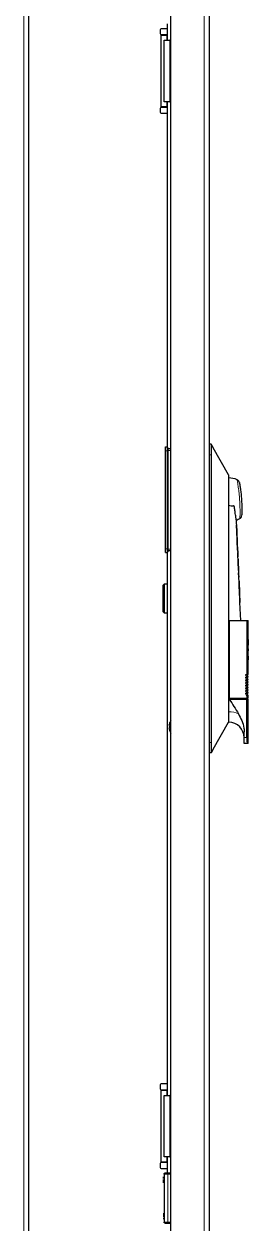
# Model space of a CAD drawing. Header units: millimetres. Extents: x -598 to 1638, y -1011 to 1043.
# Drawn here: x 421 to 537, y -317 to 308 of the extents above; entities that cross this region are included whole.
import ezdxf

# ---------------------------------------------------------------- set-up
doc = ezdxf.new("R2010")
doc.units = ezdxf.units.MM

msp = doc.modelspace()

# ---------------------------------------------------------------- linework, layer by layer
at = {"color": 8, "linetype": 'Continuous', "lineweight": 18}
for p, q in [((420.64, -866.73), (420.64, 883.07)), ((514.67, -869.33), (514.67, 885.67)), ((495.22, 301.87), (495.22, 302.17)), ((495.22, 299.17), (495.22, 301.87)), ((496.77, 267.17), (496.77, 299.17)), ((495.22, 264.47), (495.22, 267.17)), ((495.22, 264.17), (495.22, 264.47)), ((494.37, 85.17), (495.27, 85.17)), ((495.27, 85.17), (495.27, 87.17)), ((495.27, 34.17), (495.27, 85.17)), ((495.27, 85.17), (495.67, 85.17)), ((497.27, 85.37), (495.67, 85.37)), ((518.27, 83.17), (517.27, 83.17)), ((494.37, 34.17), (495.27, 34.17)), ((495.27, 34.17), (495.67, 34.17)), ((495.27, 32.17), (495.27, 34.17)), ((495.67, 33.97), (497.27, 33.97)), ((532.46, 24.15), (532.45, 24.15)), ((532.5, 23.17), (532.49, 23.17)), ((527.48, -3.33), (527.48, -43.83)), ((536.83, -31.33), (537.48, -31.33)), ((527.48, -50.86), (527.27, -50.86)), ((527.48, -56.33), (527.48, -50.86)), ((518.27, -66.83), (517.27, -66.83)), ((535.48, -64.33), (536.83, -64.33)), ((495.22, -248.13), (495.22, -247.83)), ((495.22, -250.83), (495.22, -248.13)), ((496.77, -282.83), (496.77, -250.83)), ((495.22, -285.53), (495.22, -282.83)), ((495.22, -285.83), (495.22, -285.53)), ((495.67, -291.83), (497.27, -291.83)), ((495.67, -316.83), (495.67, -291.83)), ((497.27, -316.83), (495.67, -316.83))]:
    msp.add_line(p, q, dxfattribs=at)
at = {"color": 7, "linetype": 'Continuous', "lineweight": 25}
for p, q in [((423.24, -869.33), (423.24, 885.67)), ((497.27, -869.33), (497.27, 885.67)), ((517.27, 883.07), (517.27, 85.67)), ((495.27, 307.67), (495.27, 299.17)), ((491.72, 304.67), (491.72, 302.67)), ((495.27, 305.17), (492.22, 305.17)), ((492.22, 302.17), (495.27, 302.17)), ((492.22, 302.17), (492.22, 301.87)), ((492.22, 264.47), (492.22, 301.87)), ((492.22, 301.87), (495.22, 301.87)), ((494.72, 302.17), (494.72, 301.87)), ((495.22, 301.87), (495.27, 301.87)), ((493.77, 299.17), (496.77, 299.17)), ((493.77, 267.17), (493.77, 299.17)), ((497.27, 299.17), (496.77, 299.17)), ((491.72, 263.67), (491.72, 261.67)), ((495.22, 264.47), (492.22, 264.47)), ((492.22, 264.47), (492.22, 264.17)), ((495.27, 264.17), (492.22, 264.17)), ((496.77, 267.17), (493.77, 267.17)), ((494.72, 264.47), (494.72, 264.17)), ((495.27, 264.47), (495.22, 264.47)), ((495.27, 267.17), (495.27, 87.17)), ((496.77, 267.17), (497.27, 267.17)), ((492.22, 261.17), (495.27, 261.17)), ((518.27, 88.67), (517.27, 88.67)), ((494.37, 85.17), (494.37, 87.17)), ((494.37, 87.17), (495.27, 87.17)), ((494.37, 34.17), (494.37, 85.17)), ((495.67, 86.77), (495.67, 85.17)), ((495.67, 86.37), (497.27, 86.37)), ((495.67, 85.17), (495.67, 34.17)), ((517.27, 85.67), (517.27, 83.17)), ((517.27, 83.17), (517.27, -66.83)), ((518.27, 83.17), (518.27, -66.83)), ((527.27, 72.67), (519.35, 86.75)), ((527.27, 72.67), (527.27, 67.2)), ((527.27, 67.2), (527.27, 59.67)), ((527.27, 59.67), (527.27, -43.33)), ((534.21, 51.61), (534.22, 51.79)), ((531.79, 40), (531.39, 49.19)), ((531.51, 45.97), (531.46, 46.34)), ((531.52, 45.97), (531.47, 46.34)), ((531.47, 46.34), (531.59, 43.19)), ((531.52, 45.68), (531.51, 45.97)), ((531.52, 45.97), (531.51, 45.97)), ((531.53, 45.68), (531.52, 45.97)), ((531.53, 45.68), (531.52, 45.68)), ((531.88, 37.91), (531.78, 40)), ((531.79, 39.99), (531.78, 39.99)), ((532.06, 34), (531.83, 37.79)), ((494.37, 32.17), (494.37, 34.17)), ((494.37, 32.17), (495.27, 32.17)), ((495.27, 32.17), (495.27, -250.83)), ((495.67, 34.17), (495.67, 32.57)), ((497.27, 32.97), (495.67, 32.97)), ((532.04, 34.4), (531.9, 37.49)), ((531.9, 36.1), (532.14, 32.11)), ((532.03, 34.4), (532.06, 34)), ((532.1, 32.74), (532.05, 34)), ((532.06, 34), (532.05, 34)), ((532.08, 32.11), (532.07, 32.11)), ((532.14, 32.11), (532.08, 32.11)), ((532.23, 29.89), (532.13, 32.11)), ((532.17, 29.89), (532.17, 29.9)), ((532.17, 29.89), (532.17, 29.89)), ((532.29, 28.63), (532.24, 29.89)), ((532.28, 28.62), (532.28, 28.63)), ((532.39, 26.17), (532.3, 28.3)), ((532.4, 26.17), (532.39, 26.17)), ((532.6, 21.62), (532.4, 26.19)), ((532.45, 24.15), (532.49, 23.17)), ((532.46, 24.15), (532.5, 23.17)), ((532.57, 21.62), (532.56, 21.62)), ((532.69, 19.25), (532.59, 21.62)), ((532.64, 19.25), (532.64, 19.25)), ((532.81, 16.78), (532.7, 19.25)), ((493.77, 15.67), (493.27, 15.17)), ((493.27, 8.17), (493.27, 15.17)), ((495.27, 15.67), (493.77, 15.67)), ((493.77, 15.67), (493.77, 8.17)), ((532.76, 17.54), (532.77, 17.54)), ((532.77, 17.54), (532.78, 17.54)), ((532.8, 17.02), (532.79, 17.16)), ((532.82, 16.62), (532.8, 16.9)), ((532.84, 15.32), (532.82, 15.32)), ((532.85, 15.32), (532.83, 15.32)), ((532.89, 14.85), (532.84, 16.1)), ((532.87, 14.53), (532.84, 15.32)), ((532.88, 14.53), (532.85, 15.32)), ((532.86, 14.53), (532.85, 14.53)), ((532.86, 14.53), (532.88, 14.53)), ((532.87, 15.35), (532.92, 14.25)), ((532.91, 14.54), (532.89, 14.85)), ((532.95, 13.64), (532.91, 14.43)), ((533, 12.41), (532.95, 13.64)), ((493.27, 1.17), (493.27, 8.17)), ((493.77, 8.17), (493.77, 0.67)), ((533.04, 11.6), (533.02, 11.88)), ((533.05, 11.35), (533.04, 11.49)), ((533.18, 8.28), (533.06, 10.96)), ((533.06, 10.88), (533.06, 10.88)), ((533.07, 10.88), (533.07, 10.88)), ((533.18, 6.82), (533.12, 8.26)), ((533.14, 8.28), (533.13, 8.28)), ((533.26, 6.17), (533.17, 8.28)), ((493.27, 1.17), (493.77, 0.67)), ((493.77, 0.67), (495.27, 0.67)), ((533.69, -3.33), (533.27, 6.17)), ((527.27, -3.33), (527.48, -3.33)), ((527.48, -3.33), (527.72, -3.33)), ((527.72, -3.33), (527.72, -43.83)), ((527.72, -3.33), (536.83, -3.33)), ((536.83, -3.33), (536.83, -31.33)), ((536.83, -3.33), (537.48, -3.33)), ((537.48, -8.33), (537.48, -3.33)), ((537.23, -8.33), (537.48, -8.33)), ((537.23, -8.33), (537.23, -18.09)), ((537.35, -10.28), (537.35, -16.14)), ((537.36, -10.28), (537.35, -10.28)), ((537.36, -10.28), (537.36, -16.14)), ((537.36, -10.28), (537.48, -10.28)), ((537.48, -11.26), (537.41, -11.26)), ((537.41, -11.26), (537.41, -16.14)), ((537.47, -10.28), (537.47, -8.33)), ((537.47, -13.21), (537.47, -11.26)), ((537.48, -11.26), (537.48, -10.28)), ((537.41, -18.09), (537.23, -18.09)), ((537.36, -16.14), (537.35, -16.14)), ((537.41, -16.14), (537.36, -16.14)), ((537.41, -18.09), (537.41, -21.02)), ((537.46, -13.21), (537.46, -16.14)), ((537.47, -13.21), (537.46, -13.21)), ((537.47, -16.14), (537.46, -16.14)), ((537.46, -18.09), (537.46, -19.07)), ((537.47, -18.09), (537.46, -18.09)), ((537.47, -13.21), (537.47, -16.14)), ((537.47, -13.21), (537.48, -13.21)), ((537.47, -18.09), (537.47, -16.14)), ((537.48, -16.14), (537.47, -16.14)), ((537.47, -18.09), (537.47, -19.07)), ((537.47, -18.09), (537.48, -18.09)), ((537.48, -16.14), (537.48, -13.21)), ((537.48, -19.07), (537.48, -18.09)), ((537.37, -21.89), (537.23, -21.89)), ((537.23, -21.89), (537.23, -24.86)), ((537.23, -24.86), (537.3, -24.86)), ((537.29, -22.39), (537.29, -23.19)), ((537.3, -22.39), (537.29, -22.39)), ((537.3, -23.19), (537.29, -23.19)), ((537.29, -23.68), (537.29, -24.86)), ((537.3, -23.68), (537.29, -23.68)), ((537.3, -22.39), (537.3, -23.19)), ((537.3, -22.39), (537.36, -22.39)), ((537.36, -23.19), (537.3, -23.19)), ((537.3, -23.68), (537.3, -24.86)), ((537.3, -23.68), (537.35, -23.68)), ((537.38, -24.86), (537.4, -24.86)), ((537.4, -23.42), (537.39, -23.42)), ((537.39, -24.86), (537.43, -24.86)), ((537.48, -21.02), (537.41, -21.02)), ((537.43, -22.73), (537.42, -22.73)), ((537.43, -24.07), (537.42, -24.07)), ((537.42, -24.43), (537.42, -24.44)), ((537.43, -24.43), (537.42, -24.43)), ((537.43, -24.44), (537.42, -24.44)), ((537.42, -24.77), (537.42, -24.86)), ((537.43, -24.77), (537.42, -24.77)), ((537.43, -24.43), (537.43, -24.44)), ((537.43, -24.77), (537.43, -24.86)), ((537.47, -21.89), (537.44, -24.86)), ((537.44, -24.86), (537.47, -24.86)), ((537.47, -19.07), (537.46, -19.07)), ((537.46, -23.76), (537.47, -22.49)), ((537.47, -23.76), (537.46, -23.76)), ((537.46, -24.86), (537.46, -24.25)), ((537.47, -24.25), (537.46, -24.25)), ((537.47, -21.02), (537.47, -19.07)), ((537.48, -19.07), (537.47, -19.07)), ((537.48, -21.89), (537.47, -21.89)), ((537.48, -22.49), (537.47, -22.49)), ((537.47, -23.76), (537.48, -22.49)), ((537.47, -24.25), (537.47, -23.43)), ((537.47, -23.76), (537.48, -23.76)), ((537.47, -24.25), (537.48, -24.25)), ((537.47, -24.86), (537.47, -24.25)), ((537.48, -21.89), (537.48, -21.02)), ((537.48, -22.52), (537.48, -21.89)), ((537.48, -22.49), (537.48, -23.76)), ((537.48, -31.33), (537.48, -24.25)), ((536.29, -31.43), (536.72, -31.43)), ((536.29, -32.83), (536.72, -32.83)), ((536.29, -34.23), (536.72, -34.23)), ((536.29, -35.63), (536.72, -35.63)), ((536.29, -37.03), (536.72, -37.03)), ((537.38, -31.43), (536.72, -31.43)), ((537.38, -32.83), (536.72, -32.83)), ((537.38, -34.23), (536.72, -34.23)), ((537.38, -35.63), (536.72, -35.63)), ((537.38, -37.03), (536.72, -37.03)), ((537.48, -32.73), (536.83, -32.73)), ((537.48, -34.13), (536.83, -34.13)), ((537.48, -35.53), (536.83, -35.53)), ((537.48, -36.93), (536.83, -36.93)), ((537.48, -32.73), (536.98, -31.43)), ((537.48, -34.13), (536.98, -32.83)), ((537.48, -35.53), (536.98, -34.23)), ((537.48, -36.93), (536.98, -35.63)), ((537.48, -38.33), (536.98, -37.03)), ((527.27, -43.33), (527.27, -44.33)), ((536.29, -38.43), (536.72, -38.43)), ((536.29, -39.83), (536.72, -39.83)), ((536.29, -41.23), (536.72, -41.23)), ((537.38, -38.43), (536.72, -38.43)), ((537.38, -39.83), (536.72, -39.83)), ((537.38, -41.23), (536.72, -41.23)), ((537.48, -38.33), (536.83, -38.33)), ((537.48, -39.73), (536.83, -39.73)), ((537.48, -41.13), (536.83, -41.13)), ((536.83, -42.53), (536.83, -43.83)), ((537.48, -42.53), (536.83, -42.53)), ((537.48, -39.73), (536.98, -38.43)), ((537.48, -41.13), (536.98, -39.83)), ((537.48, -42.53), (536.98, -41.23)), ((537.48, -43.83), (537.48, -42.53)), ((527.27, -43.83), (527.48, -43.83)), ((527.48, -44.33), (527.27, -44.33)), ((527.48, -43.83), (527.72, -43.83)), ((527.48, -44.33), (527.72, -44.33)), ((527.72, -43.83), (536.83, -43.83)), ((527.72, -44.33), (536.83, -44.33)), ((535.48, -44.33), (535.46, -43.83)), ((536.83, -43.83), (537.48, -43.83)), ((536.83, -64.33), (536.83, -44.33)), ((536.83, -44.33), (537.48, -44.33)), ((537.48, -67.33), (537.48, -44.33)), ((527.27, -50.86), (527.27, -56.33)), ((496.25, -58.05), (496.56, -58.13)), ((496.56, -59.23), (496.25, -59.31)), ((496.56, -56.68), (496.56, -56.76)), ((496.56, -58.13), (496.56, -59.23)), ((496.56, -60.6), (496.56, -60.68)), ((519.35, -70.42), (527.27, -56.33)), ((527.27, -56.33), (527.48, -56.33)), ((535.48, -64.33), (535.48, -61.24)), ((517.27, -66.83), (517.27, -69.33)), ((537.2, -67.33), (535.48, -67.33)), ((537.48, -67.33), (537.2, -67.33)), ((517.27, -69.33), (517.27, -866.73)), ((518.27, -72.33), (517.27, -72.33)), ((491.72, -245.33), (491.72, -247.33)), ((495.27, -244.83), (492.22, -244.83)), ((492.22, -247.83), (495.27, -247.83)), ((492.22, -247.83), (492.22, -248.13)), ((492.22, -285.53), (492.22, -248.13)), ((492.22, -248.13), (495.22, -248.13)), ((494.72, -247.83), (494.72, -248.13)), ((495.22, -248.13), (495.27, -248.13)), ((493.77, -250.83), (496.77, -250.83)), ((493.77, -282.83), (493.77, -250.83)), ((497.27, -250.83), (496.77, -250.83)), ((491.72, -286.33), (491.72, -288.33)), ((495.22, -285.53), (492.22, -285.53)), ((492.22, -285.53), (492.22, -285.83)), ((495.27, -285.83), (492.22, -285.83)), ((496.77, -282.83), (493.77, -282.83)), ((494.72, -285.53), (494.72, -285.83)), ((495.27, -285.53), (495.22, -285.53)), ((495.27, -282.83), (495.27, -291.33)), ((496.77, -282.83), (497.27, -282.83)), ((492.22, -288.83), (495.27, -288.83)), ((493.67, -291.83), (493.67, -316.83)), ((497.27, -291.33), (495.67, -291.33)), ((495.67, -317.33), (497.27, -317.33))]:
    msp.add_line(p, q, dxfattribs=at)
at = {"color": 7, "linetype": 'Continuous', "lineweight": 25, "flags": 128}
for points in [[(531.83, 37.79), (531.87, 36.85), (531.9, 36.1)], [(532.08, 32.11), (532.13, 30.87), (532.17, 29.89)], [(532.45, 23.48), (532.56, 21.11), (532.64, 19.25)], [(532.49, 23.17), (532.53, 22.3), (532.56, 21.62)], [(532.5, 23.17), (532.54, 22.3), (532.57, 21.62)], [(532.84, 14.67), (533.03, 10.27), (533.18, 6.82)], [(533.13, 8.28), (532.97, 11.78), (532.85, 14.53)], [(533.14, 8.28), (532.98, 11.78), (532.86, 14.53)], [(537.39, -24.16), (537.39, -24.34), (537.39, -24.48)], [(537.42, -24.43), (537.42, -24.23), (537.42, -24.07)], [(537.43, -24.43), (537.43, -24.23), (537.43, -24.07)]]:
    msp.add_lwpolyline(points, dxfattribs=at)
at = {"color": 7, "linetype": 'Continuous', "lineweight": 25}
for centre, radius, start, end in [((492.22, 304.67), 0.5, 90, 180), ((492.22, 302.67), 0.5, 180, 270), ((492.22, 263.67), 0.5, 90, 180), ((492.22, 261.67), 0.5, 180, 270), ((495.27, 86.77), 0.4, 0, 90), ((527.27, 59.67), 11.4, 66.37549, 90), ((527.27, 59.67), 11.4, 291.36213, 301.71629), ((495.27, 32.57), 0.4, 270, 0), ((537.38, -31.33), 0.1, 270, 360), ((537.38, -32.73), 0.1, 270, 0), ((537.38, -34.13), 0.1, 270, 0), ((537.38, -35.53), 0.1, 270, 0), ((537.38, -36.93), 0.1, 270, 0), ((537.38, -38.33), 0.1, 270, 0), ((537.38, -39.73), 0.1, 270, 0), ((537.38, -41.13), 0.1, 270, 0), ((501.52, -58.68), 5.35, 142.60007, 158.09132), ((501.66, -58.68), 5.45, 159.42245, 173.41237), ((501.66, -58.69), 5.45, 186.58763, 200.57755), ((501.52, -58.68), 5.35, 201.90868, 217.39993), ((527.48, -64.33), 8, 0, 90), ((492.22, -245.33), 0.5, 90, 180), ((492.22, -247.33), 0.5, 180, 270), ((492.22, -286.33), 0.5, 90, 180), ((492.22, -288.33), 0.5, 180, 270)]:
    msp.add_arc(centre, radius, start, end, dxfattribs=at)
at = {"color": 8, "linetype": 'Continuous', "lineweight": 18}
msp.add_arc((527.63, -62.93), 12.07, 66.28954, 90.71323, dxfattribs=at)
at = {"color": 7, "linetype": 'Continuous', "lineweight": 25}
for points, knots in [([(518.27, 88.67), (518.27, 88.61), (518.27, 88.49), (518.27, 87.54), (518.27, 86.14), (518.27, 84.6), (518.27, 83.57), (518.27, 83.17)], [0, 0, 0, 0, 0.214694, 0.429388, 0.644082, 0.858775, 1, 1, 1, 1]), ([(519.35, 86.75), (519.16, 87.05), (518.8, 87.63), (518.45, 88.34), (518.28, 88.67)], [0, 0, 0, 0, 0.525323, 1, 1, 1, 1]), ([(532.9, 68.91), (532.88, 68.97), (532.82, 69.15), (532.64, 69.45), (532.33, 69.83), (532.02, 70), (531.85, 70.09)], [0, 0, 0, 0, 0.124152, 0.341643, 0.649974, 1, 1, 1, 1]), ([(532.98, 68.57), (532.97, 68.59), (532.96, 68.68), (533.05, 68.18), (533.25, 66.99), (533.59, 64.76), (533.9, 62.01), (534.14, 59.06), (534.25, 56.28), (534.27, 53.96), (534.24, 52.33), (534.21, 51.67), (534.21, 51.62), (534.21, 51.61)], [0, 0, 0, 0, 0.030403, 0.098769, 0.206023, 0.316924, 0.429796, 0.54227, 0.652144, 0.75822, 0.860909, 0.962167, 1, 1, 1, 1]), ([(531.37, 49.19), (531.37, 49.18), (531.38, 49.16), (531.13, 50.52), (530.81, 52.71), (530.52, 54.78), (530.45, 56.01), (530.21, 56.38), (530.14, 56.43), (530.08, 56.45), (529.95, 56.44), (529.51, 56.37), (528.58, 56.34), (527.77, 56.55), (527.29, 56.67)], [0, 0, 0, 0, 0.142012, 0.367407, 0.591524, 0.739403, 0.813293, 0.820175, 0.825597, 0.829287, 0.833027, 0.848744, 0.911869, 1, 1, 1, 1]), ([(533.27, 50), (533.35, 50.04), (533.57, 50.17), (533.82, 50.47), (534.03, 50.8), (534.13, 51.08), (534.17, 51.25), (534.18, 51.31)], [0, 0, 0, 0, 0.1747015, 0.4583416, 0.6963812, 0.8885007, 1, 1, 1, 1]), ([(531.62, 43.25), (531.6, 43.68), (531.56, 44.56), (531.54, 45.3), (531.53, 45.68)], [0, 0, 0, 0, 0.500963, 1, 1, 1, 1]), ([(531.59, 43.19), (531.62, 42.6), (531.67, 41.42), (531.76, 39.71), (531.84, 38.4), (531.89, 37.74), (531.9, 37.52), (531.9, 37.49), (531.9, 37.48)], [0, 0, 0, 0, 0.250282, 0.499393, 0.748791, 0.874699, 0.937286, 1, 1, 1, 1]), ([(531.79, 39.99), (531.79, 40), (531.79, 40.04), (531.78, 40.29), (531.75, 40.65), (531.72, 41.24), (531.67, 42.12), (531.63, 42.87), (531.62, 43.25)], [0, 0, 0, 0, 0.124416, 0.248357, 0.373982, 0.500169, 0.7494, 1, 1, 1, 1]), ([(532.29, 28.6), (532.29, 28.64), (532.29, 28.72), (532.29, 28.39), (532.3, 27.79), (532.32, 27.28), (532.32, 27.02)], [0, 0, 0, 0, 0.248736, 0.498686, 0.748107, 1, 1, 1, 1]), ([(532.32, 27.02), (532.33, 26.74), (532.35, 26.19), (532.39, 24.99), (532.43, 24.09), (532.45, 23.48)], [0, 0, 0, 0, 0.249362, 0.499672, 1, 1, 1, 1]), ([(532.39, 26.17), (532.39, 26.16), (532.39, 26.15), (532.39, 25.97), (532.39, 25.72), (532.4, 25.37), (532.42, 24.84), (532.44, 24.42), (532.45, 24.15)], [0, 0, 0, 0, 0.249432, 0.37514, 0.499356, 0.623458, 0.749245, 1, 1, 1, 1]), ([(532.4, 26.17), (532.4, 26.16), (532.4, 26.15), (532.4, 25.97), (532.4, 25.72), (532.41, 25.37), (532.43, 24.84), (532.45, 24.42), (532.46, 24.15)], [0, 0, 0, 0, 0.249432, 0.37514, 0.499356, 0.623458, 0.749245, 1, 1, 1, 1]), ([(532.79, 17.16), (532.79, 17.1), (532.8, 16.98), (532.81, 16.57), (532.83, 15.94), (532.86, 15.11), (532.89, 14.53), (532.9, 14.25)], [0, 0, 0, 0, 0.1246, 0.248977, 0.500405, 0.749333, 1, 1, 1, 1]), ([(532.91, 14.25), (532.89, 14.77), (532.86, 15.54), (532.82, 16.51), (532.81, 16.85), (532.8, 17.02)], [0, 0, 0, 0, 0.4989654, 0.749922, 1, 1, 1, 1]), ([(532.92, 14.25), (532.9, 14.67), (532.87, 15.3), (532.84, 16.1), (532.82, 16.45), (532.82, 16.62)], [0, 0, 0, 0, 0.50146, 0.750257, 1, 1, 1, 1]), ([(532.83, 15.32), (532.83, 15.31), (532.83, 15.29), (532.83, 15.14), (532.83, 14.96), (532.83, 14.79), (532.84, 14.71), (532.84, 14.67)], [0, 0, 0, 0, 0.249445, 0.498999, 0.74851, 0.873859, 1, 1, 1, 1]), ([(532.9, 14.25), (532.91, 13.97), (532.94, 13.41), (532.98, 12.59), (533.01, 11.96), (533.04, 11.55), (533.04, 11.42), (533.05, 11.35)], [0, 0, 0, 0, 0.2487307, 0.4973773, 0.750528, 0.8752331, 1, 1, 1, 1]), ([(533.04, 11.49), (533.03, 11.66), (533.02, 12), (532.97, 12.96), (532.93, 13.73), (532.91, 14.25)], [0, 0, 0, 0, 0.249575, 0.500842, 1, 1, 1, 1]), ([(532.92, 14.25), (532.94, 13.87), (532.96, 13.39), (532.98, 12.97), (532.98, 12.89)], [0, 0, 0, 0, 0.802786, 1, 1, 1, 1]), ([(533.02, 11.88), (533.02, 12.05), (533, 12.4), (532.97, 13.2), (532.94, 13.83), (532.92, 14.25)], [0, 0, 0, 0, 0.250895, 0.500775, 1, 1, 1, 1]), ([(533.05, 11.31), (533.05, 11.25), (533.06, 11.06), (533.06, 10.95), (533.07, 10.88)], [0, 0, 0, 0, 0.3349706, 1, 1, 1, 1]), ([(533.18, 6.82), (533.18, 6.78), (533.19, 6.69), (533.2, 6.53), (533.21, 6.35), (533.22, 6.2), (533.23, 6.18), (533.23, 6.17)], [0, 0, 0, 0, 0.125388, 0.250591, 0.500192, 0.749805, 1, 1, 1, 1]), ([(537.35, -23.68), (537.36, -23.69), (537.37, -23.69), (537.38, -23.75), (537.38, -23.82), (537.39, -23.92), (537.39, -24.04), (537.39, -24.13), (537.39, -24.16)], [0, 0, 0, 0, 0.362307, 0.499762, 0.603895, 0.707751, 0.888159, 1, 1, 1, 1]), ([(537.42, -22.73), (537.42, -22.65), (537.42, -22.5), (537.42, -22.28), (537.41, -22.12), (537.39, -21.91), (537.37, -21.9), (537.36, -21.89)], [0, 0, 0, 0, 0.125885, 0.250002, 0.375256, 0.501237, 1, 1, 1, 1]), ([(537.36, -22.39), (537.37, -22.39), (537.38, -22.4), (537.39, -22.5), (537.39, -22.59), (537.39, -22.69), (537.39, -22.76), (537.39, -22.79)], [0, 0, 0, 0, 0.464779, 0.639498, 0.766783, 0.894486, 1, 1, 1, 1]), ([(537.39, -22.79), (537.39, -22.83), (537.39, -22.91), (537.39, -23.01), (537.39, -23.09), (537.38, -23.18), (537.37, -23.18), (537.36, -23.19)], [0, 0, 0, 0, 0.144848, 0.259554, 0.374146, 0.548842, 1, 1, 1, 1]), ([(537.43, -22.73), (537.43, -22.64), (537.43, -22.47), (537.42, -22.26), (537.42, -22.09), (537.4, -21.91), (537.38, -21.9), (537.37, -21.89)], [0, 0, 0, 0, 0.149141, 0.264134, 0.378852, 0.560232, 1, 1, 1, 1]), ([(537.39, -23.42), (537.4, -23.4), (537.41, -23.36), (537.41, -23.23), (537.42, -23.1), (537.42, -22.94), (537.42, -22.81), (537.42, -22.73)], [0, 0, 0, 0, 0.249783, 0.499064, 0.624235, 0.749653, 1, 1, 1, 1]), ([(537.42, -24.07), (537.42, -23.99), (537.41, -23.88), (537.41, -23.73), (537.41, -23.63), (537.41, -23.56), (537.4, -23.48), (537.4, -23.44), (537.39, -23.42)], [0, 0, 0, 0, 0.250367, 0.375745, 0.500635, 0.625633, 0.750126, 1, 1, 1, 1]), ([(537.39, -24.48), (537.39, -24.52), (537.39, -24.59), (537.39, -24.71), (537.39, -24.8), (537.39, -24.85), (537.39, -24.86)], [0, 0, 0, 0, 0.2561394, 0.5126978, 0.9190221, 1, 1, 1, 1]), ([(537.4, -23.42), (537.41, -23.39), (537.42, -23.34), (537.42, -23.17), (537.43, -22.98), (537.43, -22.82), (537.43, -22.74), (537.43, -22.73)], [0, 0, 0, 0, 0.331473, 0.546481, 0.762526, 0.960277, 1, 1, 1, 1]), ([(537.43, -24.07), (537.43, -23.97), (537.42, -23.81), (537.42, -23.61), (537.41, -23.49), (537.41, -23.45), (537.4, -23.42)], [0, 0, 0, 0, 0.336422, 0.52346, 0.710673, 1, 1, 1, 1]), ([(537.42, -24.77), (537.42, -24.76), (537.42, -24.75), (537.42, -24.71), (537.42, -24.61), (537.42, -24.51), (537.42, -24.44)], [0, 0, 0, 0, 0.1253633, 0.2500316, 0.4996752, 1, 1, 1, 1]), ([(537.43, -24.77), (537.43, -24.76), (537.43, -24.73), (537.43, -24.65), (537.43, -24.55), (537.43, -24.48), (537.43, -24.44)], [0, 0, 0, 0, 0.20263, 0.420406, 0.728008, 1, 1, 1, 1]), ([(536.82, -32.73), (536.73, -32.51), (536.6, -32.19), (536.42, -31.76), (536.33, -31.54), (536.29, -31.43)], [0, 0, 0, 0, 0.499993, 0.749996, 1, 1, 1, 1]), ([(536.82, -34.13), (536.73, -33.91), (536.6, -33.59), (536.42, -33.16), (536.33, -32.94), (536.29, -32.83)], [0, 0, 0, 0, 0.499993, 0.749996, 1, 1, 1, 1]), ([(536.82, -35.53), (536.73, -35.31), (536.6, -34.99), (536.42, -34.56), (536.33, -34.34), (536.29, -34.23)], [0, 0, 0, 0, 0.499993, 0.749996, 1, 1, 1, 1]), ([(536.82, -36.93), (536.73, -36.71), (536.6, -36.39), (536.42, -35.96), (536.33, -35.74), (536.29, -35.63)], [0, 0, 0, 0, 0.499993, 0.749996, 1, 1, 1, 1]), ([(536.82, -38.33), (536.73, -38.11), (536.6, -37.79), (536.42, -37.36), (536.33, -37.14), (536.29, -37.03)], [0, 0, 0, 0, 0.4999933, 0.7499958, 1, 1, 1, 1]), ([(536.72, -31.43), (536.73, -31.43), (536.76, -31.43), (536.8, -31.4), (536.82, -31.37), (536.82, -31.35), (536.83, -31.33), (536.83, -31.33)], [0, 0, 0, 0, 0.295691, 0.568687, 0.759853, 0.951912, 1, 1, 1, 1]), ([(536.72, -32.83), (536.73, -32.83), (536.76, -32.83), (536.8, -32.8), (536.82, -32.77), (536.82, -32.75), (536.83, -32.73), (536.83, -32.73)], [0, 0, 0, 0, 0.295691, 0.568687, 0.759853, 0.951912, 1, 1, 1, 1]), ([(536.72, -34.23), (536.73, -34.23), (536.76, -34.23), (536.8, -34.2), (536.82, -34.17), (536.82, -34.15), (536.83, -34.13), (536.83, -34.13)], [0, 0, 0, 0, 0.2956914, 0.5686867, 0.7598531, 0.9519121, 1, 1, 1, 1]), ([(536.72, -35.63), (536.73, -35.63), (536.76, -35.63), (536.8, -35.6), (536.82, -35.57), (536.82, -35.55), (536.83, -35.53), (536.83, -35.53)], [0, 0, 0, 0, 0.2956914, 0.5686867, 0.7598531, 0.9519121, 1, 1, 1, 1]), ([(536.72, -37.03), (536.73, -37.03), (536.76, -37.03), (536.8, -37), (536.82, -36.97), (536.82, -36.95), (536.83, -36.93), (536.83, -36.93)], [0, 0, 0, 0, 0.295691, 0.568687, 0.759853, 0.951912, 1, 1, 1, 1]), ([(536.82, -39.73), (536.73, -39.51), (536.6, -39.19), (536.42, -38.76), (536.33, -38.54), (536.29, -38.43)], [0, 0, 0, 0, 0.499993, 0.749996, 1, 1, 1, 1]), ([(536.82, -41.13), (536.73, -40.91), (536.6, -40.59), (536.42, -40.16), (536.33, -39.94), (536.29, -39.83)], [0, 0, 0, 0, 0.499993, 0.749996, 1, 1, 1, 1]), ([(536.82, -42.53), (536.73, -42.31), (536.6, -41.99), (536.42, -41.56), (536.33, -41.34), (536.29, -41.23)], [0, 0, 0, 0, 0.499993, 0.749996, 1, 1, 1, 1]), ([(536.72, -38.43), (536.73, -38.43), (536.76, -38.43), (536.8, -38.4), (536.82, -38.37), (536.82, -38.35), (536.83, -38.33), (536.83, -38.33)], [0, 0, 0, 0, 0.295691, 0.568687, 0.759853, 0.951912, 1, 1, 1, 1]), ([(536.72, -39.83), (536.73, -39.83), (536.76, -39.83), (536.8, -39.8), (536.82, -39.77), (536.82, -39.75), (536.83, -39.73), (536.83, -39.73)], [0, 0, 0, 0, 0.295691, 0.568687, 0.759853, 0.951912, 1, 1, 1, 1]), ([(536.72, -41.23), (536.73, -41.23), (536.76, -41.23), (536.8, -41.2), (536.82, -41.17), (536.82, -41.15), (536.83, -41.13), (536.83, -41.13)], [0, 0, 0, 0, 0.295691, 0.568687, 0.759853, 0.951912, 1, 1, 1, 1]), ([(527.27, -44.33), (527.27, -45.46), (527.27, -47.8), (527.27, -49.82), (527.27, -50.86)], [0, 0, 0, 0, 0.484389, 1, 1, 1, 1]), ([(527.72, -44.33), (528.54, -45.58), (530.19, -48.07), (531.72, -50.61), (532.48, -51.88)], [0, 0, 0, 0, 0.499713, 1, 1, 1, 1]), ([(532.48, -51.88), (533.09, -53.05), (534.33, -55.42), (535.34, -58.62), (535.45, -60.62), (535.48, -61.24)], [0, 0, 0, 0, 0.401015, 0.812371, 1, 1, 1, 1]), ([(518.27, -66.83), (518.27, -67.45), (518.27, -68.69), (518.27, -70.33), (518.27, -71.58), (518.27, -72.24), (518.27, -72.3), (518.27, -72.33)], [0, 0, 0, 0, 0.21469, 0.42938, 0.644073, 0.858767, 1, 1, 1, 1]), ([(535.48, -67.33), (535.48, -67.29), (535.48, -67.22), (535.48, -66.61), (535.48, -65.74), (535.48, -64.92), (535.48, -64.46), (535.48, -64.33)], [0, 0, 0, 0, 0.244194, 0.488981, 0.716656, 0.923156, 1, 1, 1, 1]), ([(536.83, -64.33), (536.83, -64.63), (536.84, -65.22), (536.9, -66.02), (536.98, -66.68), (537.08, -67.18), (537.16, -67.33), (537.2, -67.33), (537.2, -67.33)], [0, 0, 0, 0, 0.169896, 0.33938, 0.519039, 0.726848, 0.970472, 1, 1, 1, 1]), ([(518.28, -72.33), (518.45, -72), (518.8, -71.3), (519.16, -70.72), (519.35, -70.42)], [0, 0, 0, 0, 0.47459, 1, 1, 1, 1]), ([(493.37, -293.83), (493.37, -293.77), (493.37, -293.69), (493.37, -293.6), (493.37, -293.51), (493.37, -293.38), (493.37, -293.35), (493.37, -293.33)], [0, 0, 0, 0, 0.1246927, 0.1871822, 0.2497734, 0.5000394, 1, 1, 1, 1]), ([(493.37, -294.04), (493.37, -294.04), (493.37, -294.03), (493.37, -294.02), (493.37, -294.01), (493.37, -293.99), (493.37, -293.95), (493.37, -293.91), (493.37, -293.86), (493.37, -293.84), (493.37, -293.83)], [0, 0, 0, 0, 0.128825, 0.180169, 0.243397, 0.36986, 0.499864, 0.749649, 0.843476, 1, 1, 1, 1]), ([(493.37, -295.55), (493.37, -295.47), (493.37, -295.31), (493.37, -295.09), (493.37, -294.92), (493.37, -294.75), (493.37, -294.64), (493.37, -294.63), (493.37, -294.63)], [0, 0, 0, 0, 0.125049, 0.249886, 0.370856, 0.49982, 0.749609, 1, 1, 1, 1]), ([(493.37, -296.39), (493.37, -296.38), (493.37, -296.37), (493.37, -296.29), (493.37, -296.19), (493.37, -296.06), (493.37, -295.85), (493.37, -295.67), (493.37, -295.55)], [0, 0, 0, 0, 0.25007, 0.379181, 0.500499, 0.62417, 0.750842, 1, 1, 1, 1]), ([(493.37, -312.27), (493.37, -312.28), (493.37, -312.29), (493.37, -312.38), (493.37, -312.47), (493.37, -312.6), (493.37, -312.81), (493.37, -312.99), (493.37, -313.12)], [0, 0, 0, 0, 0.25007, 0.379559, 0.500499, 0.624556, 0.750843, 1, 1, 1, 1]), ([(493.37, -313.12), (493.37, -313.16), (493.37, -313.23), (493.37, -313.39), (493.37, -313.57), (493.37, -313.75), (493.37, -313.91), (493.37, -314.02), (493.37, -314.03), (493.37, -314.04)], [0, 0, 0, 0, 0.062637, 0.125278, 0.250072, 0.374841, 0.499994, 0.749696, 1, 1, 1, 1]), ([(493.37, -314.63), (493.37, -314.63), (493.37, -314.63), (493.37, -314.64), (493.37, -314.65), (493.37, -314.68), (493.37, -314.74), (493.37, -314.79), (493.37, -314.83)], [0, 0, 0, 0, 0.13107, 0.182437, 0.243796, 0.371388, 0.500442, 1, 1, 1, 1]), ([(493.37, -314.83), (493.37, -314.86), (493.37, -314.91), (493.37, -315), (493.37, -315.06), (493.37, -315.15), (493.37, -315.28), (493.37, -315.31), (493.37, -315.33)], [0, 0, 0, 0, 0.062686, 0.125173, 0.187628, 0.250185, 0.500314, 1, 1, 1, 1])]:
    msp.add_open_spline(points, degree=3, knots=knots, dxfattribs=at)
at = {"color": 8, "linetype": 'Continuous', "lineweight": 18}
for points, knots in [([(533.27, 49.97), (533.27, 49.99), (533.27, 50.04), (533.29, 50.82), (533.33, 52.74), (533.31, 55.48), (533.17, 58.78), (532.9, 62.28), (532.52, 65.54), (532.13, 68.17), (531.89, 69.57), (531.78, 70.17), (531.8, 70.06), (531.8, 70.02)], [0, 0, 0, 0, 0.038287, 0.14055, 0.24357, 0.349125, 0.457771, 0.568766, 0.680522, 0.791151, 0.899049, 0.96816, 1, 1, 1, 1]), ([(527.48, -50.86), (527.48, -50.86), (527.48, -50.77), (527.48, -50.18), (527.48, -49.03), (527.48, -47.33), (527.48, -45.74), (527.48, -44.73), (527.48, -44.33)], [0, 0, 0, 0, 0.000009, 0.046134, 0.306129, 0.566528, 0.826701, 1, 1, 1, 1])]:
    msp.add_open_spline(points, degree=3, knots=knots, dxfattribs=at)
at = {"color": 7, "linetype": 'Continuous', "lineweight": 25}
for points in [[(493.67, -291.83), (493.68, -291.77), (493.69, -291.63), (493.81, -291.47), (493.98, -291.35), (494.11, -291.34), (494.17, -291.33)], [(495.67, -291.33), (495.48, -291.33), (495.08, -291.33), (494.59, -291.33), (494.24, -291.33), (494.19, -291.33), (494.17, -291.33)], [(494.17, -317.33), (494.11, -317.32), (493.98, -317.31), (493.81, -317.19), (493.69, -317.03), (493.68, -316.9), (493.67, -316.83)], [(494.17, -317.33), (494.19, -317.33), (494.24, -317.33), (494.59, -317.33), (495.08, -317.33), (495.48, -317.33), (495.67, -317.33)]]:
    msp.add_open_spline(points, degree=3, dxfattribs=at)
at = {"color": 8, "linetype": 'Continuous', "lineweight": 18}
for points in [[(495.67, -291.83), (495.41, -291.83), (494.89, -291.83), (494.23, -291.83), (493.76, -291.83), (493.7, -291.83), (493.67, -291.83)], [(495.67, -291.33), (495.67, -291.34), (495.67, -291.35), (495.67, -291.47), (495.67, -291.63), (495.67, -291.77), (495.67, -291.83)], [(493.67, -316.83), (493.7, -316.83), (493.76, -316.83), (494.23, -316.83), (494.89, -316.83), (495.41, -316.83), (495.67, -316.83)], [(495.67, -316.83), (495.67, -316.9), (495.67, -317.03), (495.67, -317.19), (495.67, -317.31), (495.67, -317.32), (495.67, -317.33)]]:
    msp.add_open_spline(points, degree=3, dxfattribs=at)

doc.saveas('drawing.dxf')
